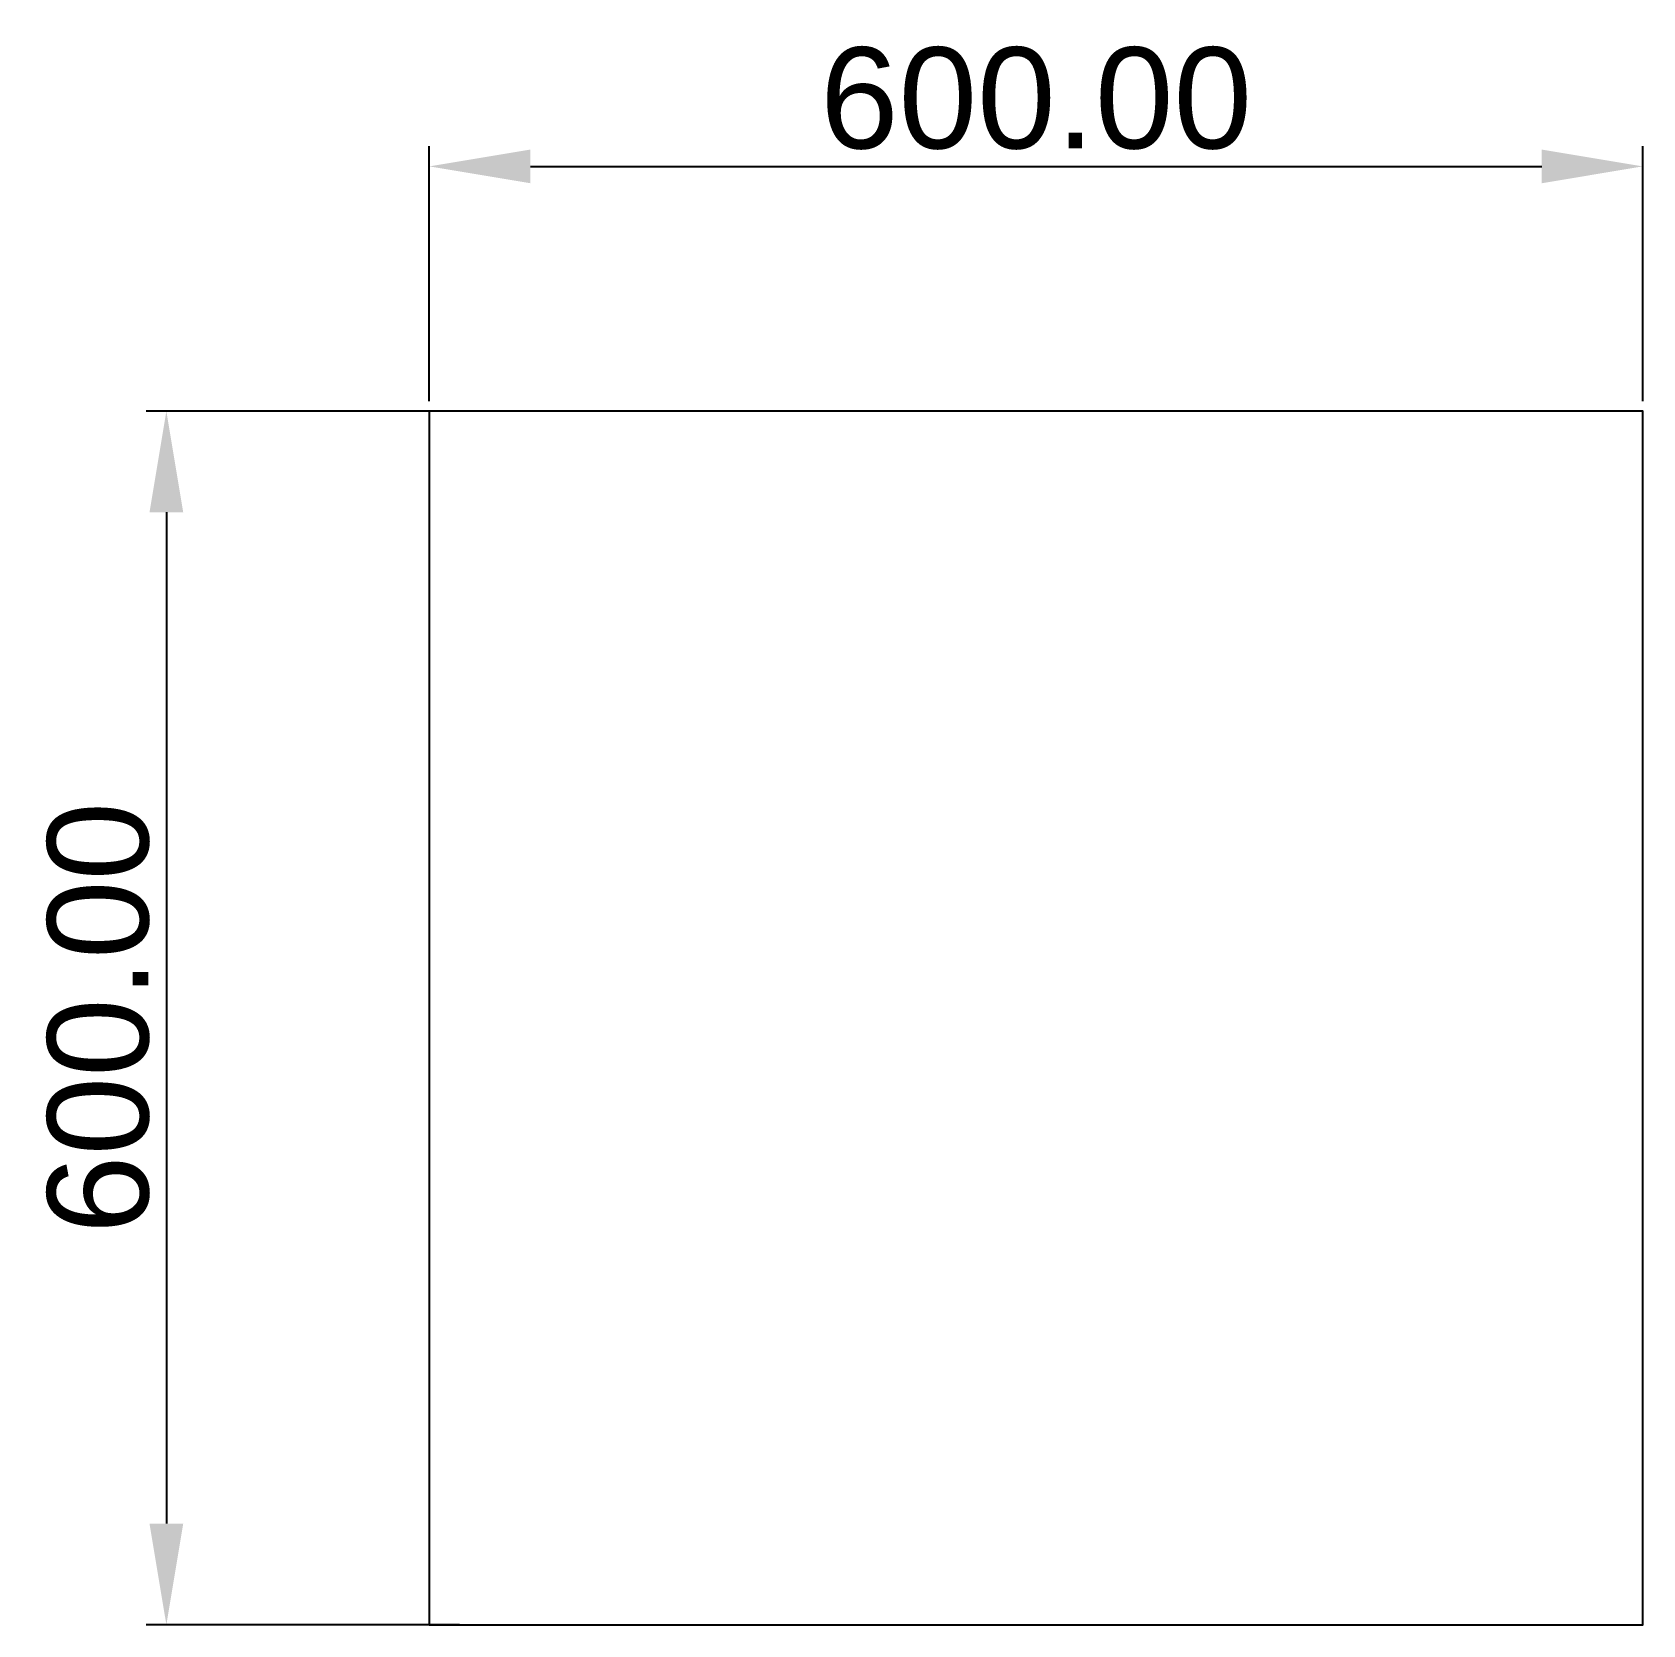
# Model space of a CAD drawing. Header units: millimetres. Extents: x 36676 to 37472, y 8071 to 8859.
import ezdxf

# ---------------------------------------------------------------- set-up
doc = ezdxf.new("R2010")
doc.units = ezdxf.units.MM
doc.layers.add('Layer 01', color=7, linetype='Continuous')
doc.styles.add('Arial Regular', font='arial.ttf')
doc.dimstyles.new('Template Millimeter Small', dxfattribs={"dimscale": 10, "dimtxt": 5, "dimasz": 5, "dimexe": 1, "dimexo": 0.5, "dimgap": 0.8, "dimtad": 1, "dimtoh": 1, "dimzin": 1, "dimdsep": 46, "dimtxsty": 'Arial Regular', "dimcen": 2.5, "dimadec": 1, "dimazin": 1, "dimtfac": 1, "dimtdec": 4, "dimtix": 1, "dimtofl": 0, "dimtmove": 1, "dimatfit": 3, "dimfxl": 1, "dimtolj": 1, "dimtzin": 1, "dimarcsym": 0})

# ---------------------------------------------------------------- blocks, each defined once
blk = doc.blocks.new('*D2')
at = {"layer": 'Defpoints', "color": 0, "transparency": 16777216}
for p in [(37471.97, 8792.24), (36871.97, 8671.24), (37471.97, 8671.24)]:
    blk.add_point(p, dxfattribs=at)
at = {"layer": 'Layer 01', "color": 0, "lineweight": -2, "transparency": 16777216}
for p, q in [((36871.97, 8676.24), (36871.97, 8802.24)), ((37471.97, 8676.24), (37471.97, 8802.24)), ((36921.97, 8792.24), (37421.97, 8792.24))]:
    blk.add_line(p, q, dxfattribs=at)
at = {"layer": 'Layer 01', "color": 0, "transparency": 16777216}
for points in [[(36921.97, 8800.57), (36921.97, 8783.9), (36871.97, 8792.24)], [(37421.97, 8783.9), (37421.97, 8800.57), (37471.97, 8792.24)]]:
    blk.add_solid(points, dxfattribs=at)
at = {"layer": 'Layer 01', "color": 0, "transparency": 16777216, "insert": (37171.97, 8825.76), "char_height": 50, "attachment_point": 5, "style": 'Arial Regular'}
blk.add_mtext('\\A1;600.00', dxfattribs=at)
blk = doc.blocks.new('*D3')
at = {"layer": 'Defpoints', "color": 0, "transparency": 16777216}
for p in [(36891.97, 8671.24), (36741.97, 8071.24), (36891.97, 8071.24)]:
    blk.add_point(p, dxfattribs=at)
at = {"layer": 'Layer 01', "color": 0, "lineweight": -2, "transparency": 16777216}
for p, q in [((36886.97, 8671.24), (36731.97, 8671.24)), ((36741.97, 8621.24), (36741.97, 8121.24)), ((36886.97, 8071.24), (36731.97, 8071.24))]:
    blk.add_line(p, q, dxfattribs=at)
at = {"layer": 'Layer 01', "color": 0, "transparency": 16777216}
for points in [[(36750.3, 8621.24), (36733.63, 8621.24), (36741.97, 8671.24)], [(36733.63, 8121.24), (36750.3, 8121.24), (36741.97, 8071.24)]]:
    blk.add_solid(points, dxfattribs=at)
at = {"layer": 'Layer 01', "color": 0, "transparency": 16777216, "insert": (36708.44, 8371.24), "char_height": 50, "attachment_point": 5, "rotation": 90, "style": 'Arial Regular'}
blk.add_mtext('\\A1;600.00', dxfattribs=at)

msp = doc.modelspace()

# ---------------------------------------------------------------- linework, layer by layer
at = {"layer": 'Layer 01'}
msp.add_lwpolyline([(36871.967, 8071.236), (37471.967, 8071.236), (37471.967, 8671.236), (36871.967, 8671.236)], close=True, dxfattribs=at)

# ---------------------------------------------------------------- dimensions: what is measured, and where the dimension line sits
dim = msp.add_linear_dim(base=(37471.967, 8792.236), p1=(36871.967, 8671.236), p2=(37471.967, 8671.236), dimstyle='Template Millimeter Small', override={"dimscale": 10, "dimtxt": 5, "dimasz": 5, "dimexe": 1, "dimexo": 0.5, "dimgap": 0.8, "dimtad": 1, "dimtih": 0, "dimtoh": 0, "dimdec": 2, "dimzin": 1, "dimtxsty": 'Arial Regular', "dimsah": 0, "dimcen": 2.5, "dimadec": 1, "dimazin": 1, "dimtix": 0, "dimtmove": 0, "dimtzin": 1}, dxfattribs=at)
dim.commit()
dim.dimension.update_dxf_attribs({"geometry": '*D2', "text_midpoint": (37171.967, 8825.761)})
dim = msp.add_linear_dim(base=(36741.967, 8071.236), p1=(36891.967, 8671.236), p2=(36891.967, 8071.236), angle=90, dimstyle='Template Millimeter Small', override={"dimscale": 10, "dimtxt": 5, "dimasz": 5, "dimexe": 1, "dimexo": 0.5, "dimgap": 0.8, "dimtad": 1, "dimtih": 0, "dimtoh": 0, "dimdec": 2, "dimzin": 1, "dimtxsty": 'Arial Regular', "dimsah": 0, "dimcen": 2.5, "dimadec": 1, "dimazin": 1, "dimtix": 0, "dimtmove": 0, "dimtzin": 1}, dxfattribs=at)
dim.commit()
dim.dimension.update_dxf_attribs({"geometry": '*D3', "text_midpoint": (36708.442, 8371.236)})

doc.saveas('drawing.dxf')
